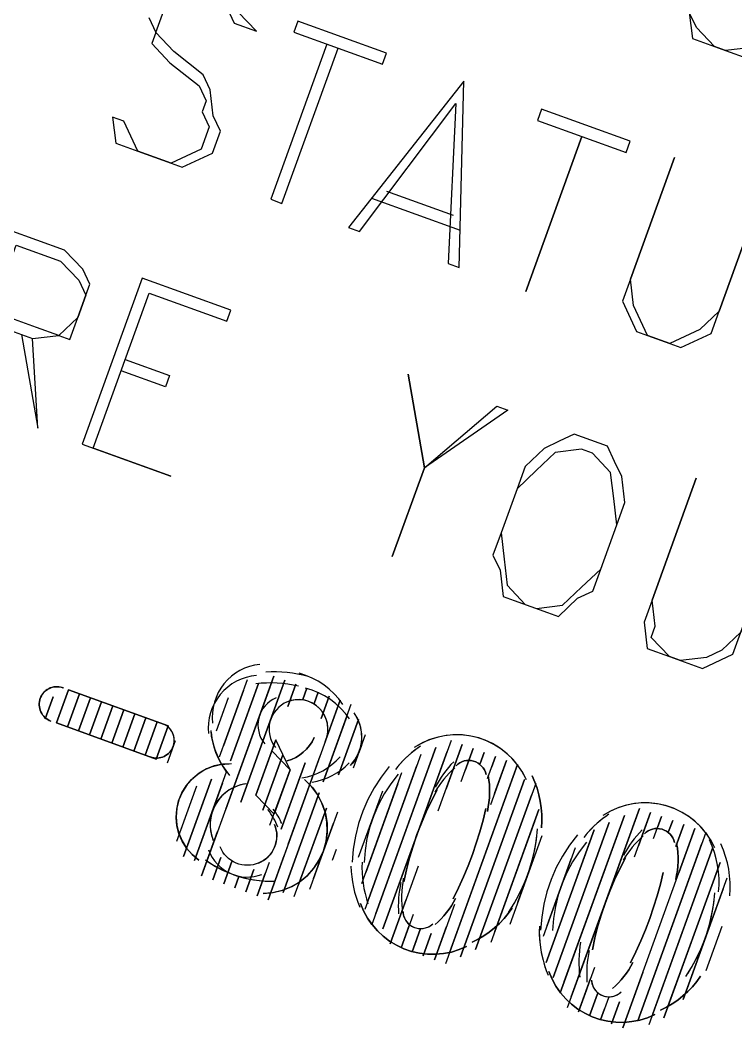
# Model space of a CAD drawing. Header units: feet. Extents: x 2484883 to 2491360, y 414166 to 419420.
# Drawn here: x 2485551 to 2485619.7, y 416081.3 to 416178.1 of the extents above; entities that cross this region are included whole.
import ezdxf

# ---------------------------------------------------------------- set-up
doc = ezdxf.new("R2010")
doc.units = ezdxf.units.FT
doc.layers.add('SITE_BASE', color=8, linetype='Continuous')

msp = doc.modelspace()

# ---------------------------------------------------------------- linework, layer by layer
at = {"layer": 'SITE_BASE'}
for p, q in [((2485584.725, 416160.996), (2485593.234, 416157.919)), ((2485586.173, 416161.675), (2485592.555, 416159.368)), ((2485570.134, 416107.336), (2485572.826, 416114.782)), ((2485575.248, 416111.501), (2485576.402, 416114.692)), ((2485569.839, 416109.848), (2485570.993, 416113.039)), ((2485580.272, 416112.089), (2485580.657, 416113.153)), ((2485580.951, 416110.641), (2485581.721, 416112.769)), ((2485570.224, 416110.911), (2485570.609, 416111.975)), ((2485554.473, 416110.593), (2485564.046, 416107.131)), ((2485572.556, 416104.055), (2485574.863, 416110.437)), ((2485582.989, 416106.296), (2485584.142, 416109.487)), ((2485592.358, 416108.923), (2485585.82, 416090.839)), ((2485589.461, 416107.565), (2485584.076, 416092.673)), ((2485576.721, 416098.94), (2485579.798, 416107.45)), ((2485596.907, 416104.872), (2485597.676, 416107)), ((2485583.782, 416095.185), (2485587.628, 416105.822)), ((2485587.243, 416104.758), (2485584.167, 416096.248)), ((2485600.483, 416104.782), (2485594.714, 416088.827)), ((2485567.916, 416104.529), (2485565.994, 416099.211)), ((2485573.62, 416103.67), (2485575.363, 416101.837)), ((2485583.487, 416097.696), (2485585.795, 416104.079)), ((2485567.532, 416103.465), (2485566.378, 416100.274)), ((2485581.45, 416102.041), (2485578.758, 416094.596)), ((2485610.735, 416099.873), (2485611.504, 416102)), ((2485614.311, 416099.782), (2485614.695, 416100.846)), ((2485601.072, 416099.758), (2485597.995, 416091.248)), ((2485614.605, 416097.271), (2485615.759, 416100.462)), ((2485569.569, 416099.121), (2485568.415, 416095.929)), ((2485601.865, 416088.646), (2485605.711, 416099.283)), ((2485580.976, 416097.402), (2485581.36, 416098.466)), ((2485604.263, 416098.604), (2485601.186, 416090.095)), ((2485598.764, 416093.376), (2485600.302, 416097.631)), ((2485601.571, 416091.158), (2485603.879, 416097.54)), ((2485613.182, 416083.352), (2485617.797, 416096.117)), ((2485618.091, 416093.604), (2485615.015, 416085.095)), ((2485616.847, 416086.838), (2485618.386, 416091.092)), ((2485606.21, 416090.684), (2485603.518, 416083.238)), ((2485589.011, 416089.686), (2485588.626, 416088.622)), ((2485591.523, 416089.98), (2485590.753, 416087.853)), ((2485605.351, 416084.981), (2485604.582, 416082.853)), ((2485609.99, 416084.506), (2485608.836, 416081.315))]:
    msp.add_line(p, q, dxfattribs=at)
for points in [[(2485628.738, 416189.585), (2485627.675, 416189.969), (2485623.444, 416178.268), (2485621.611, 416176.526), (2485621.227, 416175.462), (2485618.715, 416175.167), (2485617.651, 416175.552), (2485615.908, 416177.385), (2485615.229, 416178.833), (2485615.998, 416180.961), (2485620.229, 416192.662), (2485619.165, 416193.046), (2485614.934, 416181.345), (2485615.229, 416178.833), (2485615.523, 416176.321), (2485617.651, 416175.552), (2485618.715, 416175.167), (2485620.842, 416174.398), (2485622.675, 416176.141), (2485624.508, 416177.884), (2485628.738, 416189.585)], [(2485559.874, 416168.778), (2485560.169, 416166.266), (2485562.296, 416165.497), (2485565.487, 416164.343), (2485566.551, 416163.958), (2485569.448, 416165.317), (2485570.217, 416167.444), (2485569.538, 416168.892), (2485569.243, 416171.404), (2485568.564, 416172.853), (2485565.758, 416175.07), (2485564.015, 416176.903), (2485564.399, 416177.967), (2485565.169, 416180.094)], [(2485570.872, 416179.235), (2485571.551, 416177.787), (2485573.679, 416177.017), (2485571.935, 416178.851)], [(2485563.336, 416178.351), (2485564.015, 416176.903), (2485563.63, 416175.839), (2485565.373, 416174.006), (2485568.179, 416171.789), (2485568.858, 416170.341), (2485568.474, 416169.277), (2485569.154, 416167.829), (2485568.384, 416165.701), (2485566.935, 416165.022), (2485565.487, 416164.343), (2485562.296, 416165.497), (2485561.617, 416166.945), (2485560.938, 416168.394), (2485559.874, 416168.778)], [(2485585.764, 416173.851), (2485586.149, 416174.914), (2485577.639, 416177.991), (2485577.254, 416176.927), (2485585.764, 416173.851)], [(2485580.445, 416175.774), (2485575.061, 416160.882), (2485576.124, 416160.497), (2485581.509, 416175.389)], [(2485593.594, 416172.222), (2485582.507, 416158.189), (2485583.571, 416157.805), (2485592.825, 416170.095), (2485592.08, 416154.728), (2485593.144, 416154.344), (2485593.594, 416172.222)], [(2485609.165, 416165.39), (2485609.55, 416166.453), (2485601.041, 416169.53), (2485600.656, 416168.466), (2485609.165, 416165.39)], [(2485604.911, 416166.928), (2485599.526, 416152.036), (2485604.911, 416166.928)], [(2485622.315, 416161.838), (2485618.084, 416150.137), (2485616.251, 416148.395), (2485614.803, 416147.715), (2485613.355, 416147.036), (2485611.227, 416147.805), (2485610.548, 416149.253), (2485609.869, 416150.702), (2485609.575, 416153.214), (2485613.805, 416164.915), (2485609.575, 416153.214), (2485608.805, 416151.087), (2485610.164, 416148.19), (2485611.227, 416147.805), (2485613.355, 416147.036), (2485614.418, 416146.652), (2485617.315, 416148.01), (2485618.084, 416150.137), (2485622.315, 416161.838)], [(2485547.928, 416149.042), (2485552.182, 416147.504), (2485554.694, 416147.798), (2485555.758, 416147.414), (2485556.527, 416149.541), (2485557.296, 416151.668), (2485557.681, 416152.732), (2485557.002, 416154.181), (2485555.259, 416156.014), (2485549.941, 416157.936), (2485544.172, 416141.981), (2485545.236, 416141.596), (2485550.62, 416156.488), (2485554.875, 416154.95), (2485556.617, 416153.117), (2485557.296, 416151.668), (2485556.527, 416149.541), (2485554.694, 416147.798), (2485552.567, 416148.567), (2485548.312, 416150.106)], [(2485562.705, 416153.321), (2485556.936, 416137.366), (2485565.446, 416134.289), (2485558, 416136.981), (2485563.385, 416151.873), (2485570.83, 416149.181), (2485571.215, 416150.245), (2485562.705, 416153.321)], [(2485551.119, 416147.888), (2485552.681, 416138.904), (2485552.182, 416147.504)], [(2485561.077, 416145.49), (2485565.332, 416143.952), (2485564.947, 416142.888), (2485560.692, 416144.427)], [(2485589.797, 416135.106), (2485588.234, 416144.091), (2485589.797, 416135.106), (2485586.72, 416126.597), (2485589.797, 416135.106), (2485596.744, 416141.014), (2485597.808, 416140.63), (2485589.797, 416135.106)], [(2485604.19, 416138.322), (2485602.742, 416137.643), (2485601.293, 416136.964), (2485599.46, 416135.221), (2485598.691, 416133.094), (2485597.153, 416128.839), (2485596.384, 416126.711), (2485597.063, 416125.263), (2485597.358, 416122.751), (2485598.421, 416122.366), (2485601.612, 416121.212), (2485602.676, 416120.828), (2485604.509, 416122.571), (2485605.957, 416123.25), (2485606.726, 416125.377), (2485608.265, 416129.632), (2485609.034, 416131.76), (2485608.739, 416134.272), (2485608.06, 416135.72), (2485607.381, 416137.168), (2485604.19, 416138.322)], [(2485604.869, 416136.874), (2485602.357, 416136.579), (2485600.524, 416134.836), (2485598.691, 416133.094), (2485597.153, 416128.839), (2485597.447, 416126.327), (2485597.742, 416123.814), (2485599.485, 416121.982), (2485600.549, 416121.597), (2485603.061, 416121.892), (2485604.893, 416123.635), (2485606.726, 416125.377), (2485608.265, 416129.632), (2485607.97, 416132.144), (2485607.676, 416134.656), (2485605.933, 416136.489), (2485604.869, 416136.874)], [(2485624.401, 416131.015), (2485620.17, 416119.314), (2485618.337, 416117.571), (2485616.889, 416116.892), (2485614.377, 416116.597), (2485613.313, 416116.982), (2485611.57, 416118.815), (2485611.955, 416119.879), (2485611.66, 416122.391), (2485615.891, 416134.092), (2485611.66, 416122.391), (2485610.891, 416120.263), (2485611.186, 416117.751), (2485613.313, 416116.982), (2485614.377, 416116.597), (2485616.504, 416115.828), (2485619.401, 416117.187), (2485620.17, 416119.314), (2485624.401, 416131.015)], [(2485574.005, 416116.225), (2485573.504, 416116.148), (2485573.016, 416116.023), (2485572.546, 416115.851), (2485572.095, 416115.634), (2485571.668, 416115.374), (2485571.268, 416115.073), (2485570.897, 416114.732), (2485570.56, 416114.354), (2485570.262, 416113.943), (2485570.008, 416113.509), (2485569.799, 416113.053), (2485569.636, 416112.581), (2485569.52, 416112.094), (2485569.453, 416111.598), (2485569.434, 416111.095), (2485569.466, 416110.589)], [(2485578.63, 416115.056), (2485578.132, 416115.184), (2485577.631, 416115.292), (2485577.125, 416115.377), (2485576.616, 416115.44), (2485576.105, 416115.481), (2485575.593, 416115.5), (2485575.08, 416115.497), (2485574.567, 416115.472)], [(2485581.981, 416112.37), (2485581.586, 416112.903), (2485581.148, 416113.395), (2485580.669, 416113.844), (2485580.153, 416114.248), (2485579.604, 416114.605), (2485579.023, 416114.912), (2485578.416, 416115.166), (2485577.783, 416115.366)], [(2485573.671, 416115.166), (2485573.169, 416115.094), (2485572.68, 416114.973), (2485572.208, 416114.807), (2485571.755, 416114.594), (2485571.325, 416114.339), (2485570.922, 416114.041), (2485570.548, 416113.704), (2485570.207, 416113.329), (2485569.905, 416112.922), (2485569.646, 416112.49), (2485569.433, 416112.036), (2485569.266, 416111.565), (2485569.145, 416111.08), (2485569.073, 416110.584), (2485569.049, 416110.081), (2485569.076, 416109.575)], [(2485570.723, 416102.312), (2485571.877, 416105.503), (2485575.338, 416115.076), (2485570.723, 416102.312)], [(2485571.198, 416106.951), (2485573.89, 416114.397), (2485571.198, 416106.951)], [(2485572.171, 416102.991), (2485576.402, 416114.692), (2485572.171, 416102.991)], [(2485577.711, 416114.13), (2485577.208, 416114.235), (2485576.701, 416114.318), (2485576.193, 416114.38), (2485575.682, 416114.419), (2485575.17, 416114.437), (2485574.657, 416114.432), (2485574.145, 416114.405), (2485573.634, 416114.356)], [(2485576.696, 416112.18), (2485577.465, 416114.307), (2485576.696, 416112.18), (2485577.465, 416114.307)], [(2485552.925, 416112.966), (2485552.875, 416112.804), (2485552.841, 416112.64), (2485552.824, 416112.474), (2485552.823, 416112.307), (2485552.838, 416112.141), (2485552.87, 416111.977), (2485552.918, 416111.817), (2485552.982, 416111.66), (2485553.061, 416111.511), (2485553.154, 416111.371), (2485553.26, 416111.242), (2485553.378, 416111.124), (2485553.506, 416111.018), (2485553.645, 416110.926), (2485553.793, 416110.846), (2485553.949, 416110.782), (2485553.793, 416110.846), (2485553.645, 416110.926), (2485553.506, 416111.018), (2485553.378, 416111.124), (2485553.26, 416111.242), (2485553.154, 416111.371), (2485553.061, 416111.511), (2485552.982, 416111.66), (2485552.918, 416111.817), (2485552.87, 416111.977), (2485552.838, 416112.141), (2485552.823, 416112.307), (2485552.824, 416112.474), (2485552.841, 416112.64), (2485552.875, 416112.804), (2485552.925, 416112.966), (2485552.984, 416113.105), (2485553.063, 416113.253), (2485553.156, 416113.392), (2485553.262, 416113.521), (2485553.379, 416113.639), (2485553.509, 416113.744), (2485553.648, 416113.837), (2485553.798, 416113.916), (2485553.954, 416113.981), (2485554.115, 416114.029), (2485554.279, 416114.06), (2485554.445, 416114.076), (2485554.611, 416114.075), (2485554.778, 416114.057), (2485554.942, 416114.023), (2485555.103, 416113.973)], [(2485555.196, 416113.936), (2485555.038, 416113.995), (2485554.876, 416114.039), (2485554.711, 416114.066), (2485554.544, 416114.077), (2485554.378, 416114.071), (2485554.212, 416114.049), (2485554.049, 416114.011), (2485553.889, 416113.956), (2485553.735, 416113.886), (2485553.591, 416113.801), (2485553.455, 416113.703), (2485553.331, 416113.593), (2485553.218, 416113.47), (2485553.117, 416113.337), (2485553.029, 416113.194), (2485552.955, 416113.042)], [(2485564.816, 416109.259), (2485564.046, 416107.131), (2485565.2, 416110.322), (2485564.046, 416107.131), (2485554.473, 416110.593), (2485555.627, 416113.784), (2485554.473, 416110.593), (2485555.627, 416113.784), (2485565.2, 416110.322), (2485555.627, 416113.784)], [(2485556.69, 416113.399), (2485555.537, 416110.208), (2485556.69, 416113.399), (2485555.537, 416110.208)], [(2485574.953, 416114.013), (2485571.877, 416105.503), (2485568.415, 416095.929), (2485569.954, 416100.184)], [(2485570.519, 416108.399), (2485572.442, 416113.718), (2485570.519, 416108.399)], [(2485578.144, 416112.859), (2485578.529, 416113.922), (2485578.144, 416112.859), (2485578.529, 416113.922)], [(2485582.619, 416110.982), (2485582.219, 416111.511), (2485581.776, 416111.999), (2485581.293, 416112.443), (2485580.773, 416112.842), (2485580.22, 416113.193), (2485579.637, 416113.494), (2485579.026, 416113.743), (2485578.392, 416113.936)], [(2485579.209, 416112.474), (2485579.593, 416113.538), (2485579.209, 416112.474)], [(2485554.178, 416113.105), (2485553.409, 416110.977), (2485554.178, 416113.105), (2485553.409, 416110.977)], [(2485556.6, 416109.824), (2485557.754, 416113.015), (2485556.6, 416109.824)], [(2485557.664, 416109.439), (2485558.818, 416112.63), (2485557.664, 416109.439), (2485558.818, 416112.63)], [(2485575.563, 416113.002), (2485575.263, 416112.855), (2485574.985, 416112.677), (2485574.732, 416112.468), (2485574.505, 416112.232), (2485574.306, 416111.972), (2485574.139, 416111.69), (2485574.005, 416111.388), (2485573.906, 416111.07), (2485573.845, 416110.741), (2485573.823, 416110.412), (2485573.84, 416110.084), (2485573.895, 416109.762), (2485573.986, 416109.448), (2485574.113, 416109.145), (2485574.276, 416108.858), (2485574.473, 416108.588)], [(2485580.285, 416108.828), (2485580.434, 416109.229), (2485580.52, 416109.642), (2485580.543, 416110.058), (2485580.505, 416110.471), (2485580.407, 416110.875), (2485580.25, 416111.261), (2485580.036, 416111.624), (2485579.765, 416111.956), (2485579.447, 416112.243), (2485579.095, 416112.475), (2485578.717, 416112.651), (2485578.32, 416112.769), (2485577.909, 416112.828), (2485577.492, 416112.826), (2485577.076, 416112.762), (2485576.667, 416112.633), (2485576.351, 416112.484), (2485576.072, 416112.308), (2485575.816, 416112.102), (2485575.587, 416111.869), (2485575.386, 416111.611), (2485575.216, 416111.33), (2485575.079, 416111.03), (2485574.977, 416110.712), (2485574.913, 416110.384), (2485574.888, 416110.055), (2485574.901, 416109.727), (2485574.953, 416109.404), (2485575.041, 416109.089), (2485575.165, 416108.786), (2485575.325, 416108.497), (2485575.519, 416108.225)], [(2485580.567, 416109.578), (2485581.721, 416112.769), (2485578.644, 416104.259), (2485575.182, 416094.685)], [(2485580.327, 416108.924), (2485580.461, 416109.33), (2485580.531, 416109.746), (2485580.539, 416110.163), (2485580.486, 416110.574), (2485580.373, 416110.974), (2485580.202, 416111.354), (2485579.974, 416111.708), (2485579.691, 416112.03), (2485579.363, 416112.305), (2485579.003, 416112.525), (2485578.619, 416112.687), (2485578.217, 416112.79), (2485577.804, 416112.833), (2485577.388, 416112.816), (2485576.974, 416112.736), (2485576.57, 416112.593)], [(2485579.888, 416111.026), (2485580.657, 416113.153), (2485579.888, 416111.026)], [(2485580.092, 416104.938), (2485582.4, 416111.32), (2485580.092, 416104.938), (2485582.784, 416112.384)], [(2485558.728, 416109.054), (2485559.881, 416112.245), (2485558.728, 416109.054), (2485559.881, 416112.245)], [(2485560.945, 416111.861), (2485559.791, 416108.67), (2485560.945, 416111.861), (2485559.791, 416108.67)], [(2485562.009, 416111.476), (2485560.855, 416108.285), (2485562.009, 416111.476)], [(2485582.715, 416106.514), (2485583.137, 416107.042), (2485583.456, 416107.62), (2485583.673, 416108.236), (2485583.785, 416108.875), (2485583.791, 416109.524), (2485583.691, 416110.169), (2485583.482, 416110.796), (2485583.164, 416111.392)], [(2485583.72, 416108.44), (2485583.799, 416109.084), (2485583.771, 416109.732), (2485583.636, 416110.371), (2485583.395, 416110.986), (2485583.046, 416111.564)], [(2485561.919, 416107.9), (2485563.073, 416111.091), (2485561.919, 416107.9), (2485563.073, 416111.091)], [(2485564.137, 416110.707), (2485562.983, 416107.516), (2485564.137, 416110.707), (2485562.983, 416107.516)], [(2485565.69, 416108.351), (2485565.626, 416108.194), (2485565.547, 416108.046), (2485565.454, 416107.908), (2485565.348, 416107.779), (2485565.23, 416107.661), (2485565.101, 416107.555), (2485564.961, 416107.462), (2485564.812, 416107.383), (2485564.655, 416107.319), (2485564.495, 416107.271), (2485564.331, 416107.239), (2485564.165, 416107.224), (2485563.998, 416107.225), (2485563.832, 416107.242), (2485563.668, 416107.276), (2485563.506, 416107.327), (2485563.668, 416107.276), (2485563.832, 416107.242), (2485563.998, 416107.225), (2485564.165, 416107.224), (2485564.331, 416107.239), (2485564.495, 416107.271), (2485564.655, 416107.319), (2485564.812, 416107.383), (2485564.961, 416107.462), (2485565.101, 416107.555), (2485565.23, 416107.661), (2485565.348, 416107.779), (2485565.454, 416107.908), (2485565.547, 416108.046), (2485565.626, 416108.194), (2485565.69, 416108.351), (2485565.734, 416108.495), (2485565.768, 416108.659), (2485565.786, 416108.826), (2485565.787, 416108.992), (2485565.771, 416109.158), (2485565.74, 416109.322), (2485565.692, 416109.483), (2485565.628, 416109.639), (2485565.548, 416109.789), (2485565.455, 416109.928), (2485565.35, 416110.058), (2485565.232, 416110.175), (2485565.103, 416110.281), (2485564.964, 416110.374), (2485564.816, 416110.453), (2485564.66, 416110.518)], [(2485565.716, 416108.428), (2485565.756, 416108.592), (2485565.781, 416108.758), (2485565.788, 416108.925), (2485565.779, 416109.092), (2485565.754, 416109.256), (2485565.713, 416109.418), (2485565.656, 416109.576), (2485565.583, 416109.728), (2485565.495, 416109.873), (2485565.394, 416110.007), (2485565.28, 416110.129), (2485565.156, 416110.24), (2485565.021, 416110.338), (2485564.877, 416110.423), (2485564.725, 416110.493), (2485564.565, 416110.548)], [(2485581.54, 416105.617), (2485583.463, 416110.936), (2485581.54, 416105.617)], [(2485570.428, 416104.824), (2485567.736, 416097.378), (2485570.813, 416105.887), (2485570.54, 416106.304), (2485570.254, 416106.769), (2485570.003, 416107.253), (2485569.789, 416107.753), (2485569.613, 416108.268), (2485569.475, 416108.794), (2485569.376, 416109.331), (2485569.317, 416109.877)], [(2485569.33, 416109.719), (2485569.405, 416109.147), (2485569.524, 416108.585), (2485569.687, 416108.036), (2485569.891, 416107.502), (2485570.136, 416106.985), (2485570.421, 416106.488), (2485570.745, 416106.014), (2485571.106, 416105.564)], [(2485599.542, 416105.268), (2485599.162, 416105.966), (2485598.713, 416106.614), (2485598.201, 416107.207), (2485597.63, 416107.741), (2485597.006, 416108.211), (2485596.333, 416108.613), (2485595.617, 416108.943), (2485594.864, 416109.196), (2485594.087, 416109.367), (2485593.304, 416109.452), (2485592.52, 416109.453), (2485591.743, 416109.371), (2485590.979, 416109.207), (2485590.234, 416108.962), (2485589.516, 416108.637), (2485588.832, 416108.233)], [(2485599.607, 416105.126), (2485599.243, 416105.832), (2485598.808, 416106.489), (2485598.308, 416107.093), (2485597.749, 416107.639), (2485597.135, 416108.122), (2485596.471, 416108.539), (2485595.762, 416108.884), (2485595.014, 416109.153), (2485594.242, 416109.34), (2485593.46, 416109.442), (2485592.677, 416109.459), (2485591.898, 416109.394), (2485591.13, 416109.246), (2485590.381, 416109.017), (2485589.656, 416108.708), (2485588.963, 416108.319)], [(2485565.495, 416107.81), (2485565.879, 416108.874), (2485565.11, 416106.747)], [(2485574.978, 416100.773), (2485576.901, 416106.092), (2485575.363, 416101.837), (2485573.62, 416103.67), (2485575.542, 416108.988), (2485573.62, 416103.67), (2485575.158, 416107.925), (2485576.901, 416106.092), (2485575.542, 416108.988)], [(2485580.182, 416108.514), (2485574.798, 416093.622), (2485576.336, 416097.877)], [(2485576.615, 416106.953), (2485577.041, 416107.094), (2485577.445, 416107.28), (2485577.823, 416107.509), (2485578.172, 416107.778), (2485578.49, 416108.084), (2485578.772, 416108.424), (2485579.016, 416108.796), (2485579.218, 416109.197), (2485579.016, 416108.796), (2485578.772, 416108.424), (2485578.49, 416108.084), (2485578.172, 416107.778), (2485577.823, 416107.509), (2485577.445, 416107.28), (2485577.041, 416107.094), (2485576.615, 416106.953)], [(2485591.114, 416102.156), (2485593.422, 416108.538), (2485591.883, 416104.283)], [(2485574.298, 416102.222), (2485576.221, 416107.54), (2485574.298, 416102.222), (2485576.221, 416107.54)], [(2485583.373, 416107.36), (2485583.758, 416108.424), (2485583.537, 416107.814), (2485583.248, 416107.219), (2485582.856, 416106.67)], [(2485590.524, 416107.18), (2485585.14, 416092.288), (2485590.909, 416108.244), (2485584.755, 416091.224), (2485584.341, 416091.862), (2485583.968, 416092.543), (2485583.667, 416093.265), (2485583.968, 416092.543), (2485584.341, 416091.862), (2485584.78, 416091.228), (2485585.283, 416090.645), (2485585.844, 416090.117), (2485586.458, 416089.65), (2485587.122, 416089.248), (2485587.83, 416088.915), (2485588.57, 416088.66), (2485589.327, 416088.486), (2485590.093, 416088.393), (2485590.863, 416088.381), (2485591.629, 416088.449), (2485592.387, 416088.598), (2485593.128, 416088.827), (2485593.848, 416089.135), (2485593.128, 416088.827), (2485592.387, 416088.598), (2485591.629, 416088.449), (2485590.863, 416088.381), (2485590.093, 416088.393), (2485589.327, 416088.486), (2485588.57, 416088.66), (2485587.83, 416088.915), (2485587.122, 416089.248), (2485586.458, 416089.65), (2485585.844, 416090.117), (2485585.283, 416090.645), (2485584.78, 416091.228)], [(2485591.973, 416107.859), (2485585.82, 416090.839), (2485591.973, 416107.859)], [(2485589.191, 416108.196), (2485588.884, 416107.975), (2485588.586, 416107.743), (2485588.298, 416107.5), (2485588.02, 416107.245), (2485587.751, 416106.98), (2485587.493, 416106.704), (2485587.246, 416106.418), (2485587.011, 416106.123)], [(2485589.434, 416108.358), (2485589.12, 416108.147), (2485588.815, 416107.923), (2485588.52, 416107.689), (2485588.234, 416107.443), (2485587.957, 416107.186), (2485587.691, 416106.918), (2485587.436, 416106.64), (2485587.191, 416106.351)], [(2485593.331, 416104.962), (2485594.485, 416108.153), (2485593.716, 416106.026), (2485594.485, 416108.153)], [(2485595.164, 416106.705), (2485595.549, 416107.769), (2485595.164, 416106.705), (2485595.549, 416107.769)], [(2485571.267, 416106.673), (2485570.433, 416106.639), (2485569.632, 416106.473), (2485568.877, 416106.184), (2485568.18, 416105.783), (2485567.555, 416105.276), (2485567.015, 416104.675), (2485566.573, 416103.986), (2485566.242, 416103.22), (2485566.039, 416102.411), (2485565.972, 416101.595), (2485566.035, 416100.789), (2485566.224, 416100.007), (2485566.533, 416099.265), (2485566.958, 416098.577), (2485567.493, 416097.958), (2485568.134, 416097.424), (2485567.503, 416097.948), (2485566.974, 416098.555), (2485566.551, 416099.23), (2485566.24, 416099.958), (2485566.046, 416100.725), (2485565.973, 416101.518), (2485566.025, 416102.322), (2485566.209, 416103.122), (2485566.519, 416103.882), (2485566.937, 416104.57), (2485567.453, 416105.176), (2485568.053, 416105.692), (2485568.726, 416106.11), (2485569.46, 416106.419), (2485570.242, 416106.611), (2485571.06, 416106.677)], [(2485576.042, 416100.389), (2485578.349, 416106.771), (2485576.042, 416100.389), (2485577.965, 416105.707)], [(2485578.039, 416105.316), (2485578.564, 416105.425), (2485579.076, 416105.578), (2485579.57, 416105.774), (2485580.046, 416106.011), (2485580.499, 416106.287), (2485580.928, 416106.602), (2485581.329, 416106.954), (2485581.701, 416107.341)], [(2485579.016, 416104.917), (2485579.519, 416105.014), (2485580.011, 416105.15), (2485580.488, 416105.326), (2485580.948, 416105.54), (2485581.389, 416105.79), (2485581.809, 416106.076), (2485582.206, 416106.397), (2485582.577, 416106.751)], [(2485592.609, 416106.874), (2485592.35, 416106.595), (2485592.101, 416106.308), (2485591.863, 416106.012), (2485591.635, 416105.708), (2485591.418, 416105.396), (2485591.212, 416105.077), (2485591.018, 416104.75), (2485590.835, 416104.416)], [(2485592.202, 416088.532), (2485598.74, 416106.615), (2485591.817, 416087.468)], [(2485595.714, 416105.659), (2485595.65, 416105.882), (2485595.557, 416106.091), (2485595.439, 416106.285), (2485595.296, 416106.46), (2485595.131, 416106.614), (2485594.946, 416106.746), (2485594.743, 416106.853), (2485594.525, 416106.932), (2485594.298, 416106.981), (2485594.07, 416106.998), (2485593.843, 416106.985), (2485593.621, 416106.942), (2485593.407, 416106.87), (2485593.203, 416106.769), (2485593.014, 416106.641), (2485592.841, 416106.486), (2485593.014, 416106.641), (2485593.203, 416106.769), (2485593.407, 416106.87), (2485593.621, 416106.942), (2485593.843, 416106.985), (2485594.07, 416106.998), (2485594.298, 416106.981), (2485594.525, 416106.932), (2485594.743, 416106.853), (2485594.946, 416106.746), (2485595.131, 416106.614), (2485595.296, 416106.46), (2485595.439, 416106.285), (2485595.557, 416106.091), (2485595.65, 416105.882), (2485595.714, 416105.659)], [(2485595.843, 416105.257), (2485596.613, 416107.384), (2485596.228, 416106.321), (2485596.613, 416107.384)], [(2485596.522, 416103.809), (2485597.676, 416107), (2485596.138, 416102.745)], [(2485586.411, 416106.402), (2485585.645, 416105.403), (2485584.967, 416104.351), (2485584.379, 416103.251), (2485583.883, 416102.108), (2485583.483, 416100.929), (2485583.179, 416099.718), (2485582.975, 416098.483), (2485582.873, 416097.229)], [(2485587.283, 416105.682), (2485586.573, 416104.758), (2485585.945, 416103.784), (2485585.4, 416102.765), (2485584.941, 416101.707), (2485584.57, 416100.615), (2485584.288, 416099.495), (2485584.099, 416098.351), (2485584.003, 416097.19)], [(2485589.076, 416106.501), (2485584.461, 416093.736), (2485589.076, 416106.501)], [(2485592.723, 416106.295), (2485592.446, 416106.034), (2485592.179, 416105.763), (2485591.922, 416105.483), (2485591.675, 416105.194), (2485591.439, 416104.897), (2485591.213, 416104.592), (2485590.998, 416104.279), (2485590.793, 416103.957)], [(2485569.365, 416105.208), (2485566.673, 416097.762), (2485569.365, 416105.208), (2485567.057, 416098.826)], [(2485572.773, 416104.755), (2485572.318, 416104.68), (2485571.88, 416104.554), (2485571.461, 416104.38), (2485571.067, 416104.16), (2485570.7, 416103.896), (2485570.364, 416103.592), (2485570.064, 416103.248), (2485569.803, 416102.868), (2485569.588, 416102.461), (2485569.423, 416102.036), (2485569.308, 416101.597), (2485569.245, 416101.15), (2485569.233, 416100.698), (2485569.272, 416100.247), (2485569.364, 416099.8), (2485569.508, 416099.363)], [(2485572.597, 416104.733), (2485572.152, 416104.639), (2485571.726, 416104.496), (2485571.32, 416104.308), (2485570.94, 416104.076), (2485570.588, 416103.802), (2485570.268, 416103.49), (2485569.984, 416103.141), (2485569.739, 416102.758), (2485569.539, 416102.35), (2485569.389, 416101.926), (2485569.288, 416101.491), (2485569.238, 416101.048), (2485569.237, 416100.602), (2485569.286, 416100.158), (2485569.387, 416099.719), (2485569.538, 416099.291)], [(2485578.423, 416105.051), (2485579.078, 416104.362), (2485579.613, 416103.594), (2485580.022, 416102.764), (2485580.303, 416101.887), (2485580.451, 416100.978), (2485580.464, 416100.053), (2485580.336, 416099.126), (2485580.066, 416098.214), (2485579.659, 416097.354), (2485579.137, 416096.578), (2485578.511, 416095.897), (2485577.794, 416095.318), (2485577, 416094.851), (2485576.142, 416094.506), (2485575.232, 416094.289), (2485574.328, 416094.213), (2485575.285, 416094.298), (2485576.201, 416094.525), (2485577.063, 416094.882), (2485577.858, 416095.363), (2485578.573, 416095.956), (2485579.195, 416096.653), (2485579.709, 416097.443), (2485580.104, 416098.318), (2485580.361, 416099.244), (2485580.47, 416100.181), (2485580.438, 416101.114), (2485580.268, 416102.027), (2485579.963, 416102.905), (2485579.529, 416103.731), (2485578.97, 416104.491), (2485578.289, 416105.168)], [(2485593.265, 416088.147), (2485599.419, 416105.167), (2485593.265, 416088.147), (2485599.419, 416105.167)], [(2485595.844, 416102.106), (2485595.932, 416102.531), (2485595.998, 416102.959), (2485596.042, 416103.389), (2485596.063, 416103.82), (2485596.063, 416104.252), (2485596.041, 416104.684), (2485595.997, 416105.114), (2485595.931, 416105.543), (2485595.997, 416105.114), (2485596.041, 416104.684), (2485596.063, 416104.252), (2485596.063, 416103.82), (2485596.042, 416103.389), (2485595.998, 416102.959), (2485595.932, 416102.531), (2485595.844, 416102.106)], [(2485601.026, 416100.53), (2485601.064, 416101.171), (2485601.06, 416101.811), (2485601.014, 416102.447), (2485600.926, 416103.079), (2485600.796, 416103.704), (2485600.624, 416104.319), (2485600.412, 416104.922), (2485600.159, 416105.513), (2485600.412, 416104.922), (2485600.624, 416104.319), (2485600.796, 416103.704), (2485600.926, 416103.079), (2485601.014, 416102.447), (2485601.06, 416101.811), (2485601.064, 416101.171), (2485601.026, 416100.53)], [(2485579.708, 416103.874), (2485576.246, 416094.301), (2485579.708, 416103.874), (2485576.246, 416094.301)], [(2485591.031, 416104.167), (2485590.482, 416103.123), (2485589.975, 416102.06), (2485589.51, 416100.979), (2485589.089, 416099.881), (2485588.711, 416098.767), (2485588.376, 416097.639), (2485588.086, 416096.497), (2485587.841, 416095.344), (2485588.086, 416096.497), (2485588.376, 416097.639), (2485588.711, 416098.767), (2485589.089, 416099.881), (2485589.51, 416100.979), (2485589.975, 416102.06), (2485590.482, 416103.123), (2485591.031, 416104.167)], [(2485600.098, 416103.719), (2485594.714, 416088.827), (2485600.098, 416103.719)], [(2485616.796, 416100.076), (2485616.284, 416100.669), (2485615.713, 416101.203), (2485615.088, 416101.673), (2485614.416, 416102.075), (2485613.7, 416102.405), (2485612.947, 416102.658), (2485612.17, 416102.829), (2485611.387, 416102.914), (2485610.603, 416102.915), (2485609.826, 416102.833), (2485609.062, 416102.669), (2485608.317, 416102.424), (2485607.599, 416102.099), (2485606.915, 416101.695)], [(2485617.69, 416098.588), (2485617.326, 416099.294), (2485616.891, 416099.951), (2485616.391, 416100.555), (2485615.832, 416101.101), (2485615.217, 416101.584), (2485614.554, 416102), (2485613.845, 416102.346), (2485613.097, 416102.615), (2485612.324, 416102.802), (2485611.543, 416102.904), (2485610.76, 416102.921), (2485609.981, 416102.856), (2485609.213, 416102.708), (2485608.464, 416102.479), (2485607.739, 416102.17), (2485607.046, 416101.781)], [(2485575.735, 416100.577), (2485575.645, 416100.805), (2485575.546, 416101.028), (2485575.438, 416101.247), (2485575.322, 416101.462), (2485575.198, 416101.672), (2485575.065, 416101.877), (2485574.924, 416102.077), (2485574.776, 416102.271)], [(2485576.099, 416100.925), (2485576.022, 416101.11), (2485575.939, 416101.292), (2485575.848, 416101.47), (2485575.751, 416101.645), (2485575.647, 416101.815), (2485575.536, 416101.982), (2485575.418, 416102.144), (2485575.295, 416102.301)], [(2485577.31, 416093.916), (2485580.387, 416102.426), (2485577.694, 416094.98)], [(2485592.566, 416093.72), (2485593.076, 416094.758), (2485593.553, 416095.811), (2485593.997, 416096.878), (2485594.407, 416097.958), (2485594.783, 416099.051), (2485595.124, 416100.155), (2485595.43, 416101.269), (2485595.702, 416102.394), (2485595.43, 416101.269), (2485595.124, 416100.155), (2485594.783, 416099.051), (2485594.407, 416097.958), (2485593.997, 416096.878), (2485593.553, 416095.811), (2485593.076, 416094.758), (2485592.566, 416093.72)], [(2485600.392, 416101.206), (2485596.547, 416090.569), (2485600.777, 416102.27), (2485596.162, 416089.506)], [(2485603.224, 416085.75), (2485608.993, 416101.705), (2485602.839, 416084.686), (2485608.993, 416101.705)], [(2485610.056, 416101.321), (2485603.903, 416084.301), (2485610.441, 416102.384), (2485608.133, 416096.002)], [(2485607.517, 416101.82), (2485607.203, 416101.608), (2485606.898, 416101.385), (2485606.603, 416101.151), (2485606.316, 416100.905), (2485606.04, 416100.648), (2485605.774, 416100.38), (2485605.519, 416100.102), (2485605.274, 416099.813)], [(2485609.966, 416097.745), (2485611.504, 416102), (2485610.351, 416098.809)], [(2485573.863, 416097.132), (2485574.118, 416097.25), (2485574.359, 416097.392), (2485574.584, 416097.556), (2485574.791, 416097.742), (2485574.979, 416097.946), (2485575.146, 416098.169), (2485575.292, 416098.408), (2485575.413, 416098.662), (2485575.509, 416098.927), (2485575.578, 416099.198), (2485575.619, 416099.473), (2485575.633, 416099.75), (2485575.62, 416100.028), (2485575.579, 416100.303), (2485575.512, 416100.574), (2485575.417, 416100.84), (2485575.514, 416100.568), (2485575.581, 416100.296), (2485575.62, 416100.02), (2485575.633, 416099.743), (2485575.618, 416099.466), (2485575.576, 416099.191), (2485575.507, 416098.919), (2485575.41, 416098.655), (2485575.288, 416098.401), (2485575.142, 416098.162), (2485574.974, 416097.94), (2485574.786, 416097.736), (2485574.578, 416097.552), (2485574.353, 416097.388), (2485574.112, 416097.247), (2485573.856, 416097.129), (2485573.637, 416097.052), (2485573.366, 416096.983), (2485573.091, 416096.942), (2485572.814, 416096.927), (2485572.536, 416096.94), (2485572.261, 416096.98), (2485571.989, 416097.047), (2485571.724, 416097.142), (2485571.469, 416097.262), (2485571.23, 416097.407), (2485571.006, 416097.573), (2485570.801, 416097.76), (2485570.615, 416097.966), (2485570.45, 416098.19), (2485570.307, 416098.43), (2485570.187, 416098.685)], [(2485580.681, 416099.914), (2485579.143, 416095.659), (2485581.066, 416100.978)], [(2485607.544, 416101.026), (2485602.16, 416086.134), (2485607.544, 416101.026)], [(2485607.274, 416101.658), (2485606.967, 416101.437), (2485606.669, 416101.205), (2485606.381, 416100.962), (2485606.102, 416100.707), (2485605.834, 416100.442), (2485605.576, 416100.166), (2485605.329, 416099.88), (2485605.094, 416099.585)], [(2485611.799, 416099.488), (2485612.568, 416101.615), (2485612.184, 416100.552), (2485612.568, 416101.615)], [(2485613.247, 416100.167), (2485613.632, 416101.231), (2485613.247, 416100.167)], [(2485613.926, 416098.719), (2485614.695, 416100.846), (2485613.926, 416098.719)], [(2485597.861, 416092.384), (2485598.414, 416093.254), (2485598.91, 416094.155), (2485599.347, 416095.083), (2485599.726, 416096.035), (2485600.044, 416097.009), (2485600.301, 416098.003), (2485600.495, 416099.012), (2485600.627, 416100.035)], [(2485598.087, 416092.725), (2485598.618, 416093.609), (2485599.091, 416094.521), (2485599.505, 416095.46), (2485599.86, 416096.422), (2485600.154, 416097.404), (2485600.386, 416098.404), (2485600.555, 416099.418), (2485600.661, 416100.443)], [(2485604.494, 416099.863), (2485603.728, 416098.865), (2485603.05, 416097.813), (2485602.462, 416096.713), (2485601.967, 416095.57), (2485601.566, 416094.39), (2485601.263, 416093.18), (2485601.059, 416091.945), (2485600.956, 416090.691)], [(2485606.096, 416100.347), (2485601.481, 416087.583), (2485606.096, 416100.347)], [(2485610.759, 416086.633), (2485608.836, 416081.315), (2485615.759, 416100.462), (2485614.221, 416096.207)], [(2485610.806, 416099.757), (2485610.53, 416099.495), (2485610.263, 416099.225), (2485610.006, 416098.945), (2485609.759, 416098.656), (2485609.522, 416098.359), (2485609.296, 416098.054), (2485609.081, 416097.74), (2485608.877, 416097.419)], [(2485610.692, 416100.336), (2485610.433, 416100.057), (2485610.184, 416099.769), (2485609.946, 416099.474), (2485609.718, 416099.17), (2485609.502, 416098.858), (2485609.296, 416098.538), (2485609.101, 416098.212), (2485608.918, 416097.878)], [(2485617.625, 416098.73), (2485617.245, 416099.428), (2485616.823, 416100.077), (2485610.285, 416081.994)], [(2485613.797, 416099.121), (2485613.733, 416099.344), (2485613.64, 416099.553), (2485613.522, 416099.747), (2485613.378, 416099.922), (2485613.214, 416100.076), (2485613.029, 416100.208), (2485612.826, 416100.315), (2485612.608, 416100.394), (2485612.381, 416100.443), (2485612.153, 416100.46), (2485611.926, 416100.447), (2485611.704, 416100.404), (2485611.49, 416100.332), (2485611.286, 416100.231), (2485611.097, 416100.103), (2485610.923, 416099.948), (2485611.097, 416100.103), (2485611.286, 416100.231), (2485611.49, 416100.332), (2485611.704, 416100.404), (2485611.926, 416100.447), (2485612.153, 416100.46), (2485612.381, 416100.443), (2485612.608, 416100.394), (2485612.826, 416100.315), (2485613.029, 416100.208), (2485613.214, 416100.076), (2485613.378, 416099.922), (2485613.522, 416099.747), (2485613.64, 416099.553), (2485613.733, 416099.344), (2485613.797, 416099.121)], [(2485605.367, 416099.143), (2485604.657, 416098.22), (2485604.029, 416097.246), (2485603.484, 416096.227), (2485603.025, 416095.169), (2485602.653, 416094.077), (2485602.372, 416092.956), (2485602.182, 416091.813), (2485602.087, 416090.652)], [(2485616.438, 416099.013), (2485610.285, 416081.994), (2485616.438, 416099.013)], [(2485613.928, 416095.568), (2485614.015, 416095.993), (2485614.081, 416096.42), (2485614.125, 416096.85), (2485614.147, 416097.282), (2485614.147, 416097.714), (2485614.125, 416098.145), (2485614.081, 416098.576), (2485614.014, 416099.004), (2485614.081, 416098.576), (2485614.125, 416098.145), (2485614.147, 416097.714), (2485614.147, 416097.282), (2485614.125, 416096.85), (2485614.081, 416096.42), (2485614.015, 416095.993), (2485613.928, 416095.568)], [(2485618.045, 416094.376), (2485618.084, 416095.017), (2485618.08, 416095.657), (2485618.033, 416096.294), (2485617.945, 416096.926), (2485617.815, 416097.55), (2485617.643, 416098.165), (2485617.431, 416098.769), (2485617.178, 416099.359)], [(2485619.108, 416093.992), (2485619.147, 416094.633), (2485619.143, 416095.273), (2485619.097, 416095.909), (2485619.009, 416096.541), (2485618.879, 416097.166), (2485618.707, 416097.781), (2485618.495, 416098.384), (2485618.242, 416098.974)], [(2485569.086, 416098.397), (2485569.24, 416098.034), (2485569.427, 416097.69), (2485569.647, 416097.368), (2485569.896, 416097.07), (2485570.174, 416096.797), (2485570.477, 416096.553), (2485570.805, 416096.338), (2485571.155, 416096.156), (2485571.521, 416096.01), (2485571.897, 416095.901), (2485572.28, 416095.831), (2485572.668, 416095.798), (2485573.057, 416095.804), (2485573.444, 416095.848), (2485573.827, 416095.93), (2485574.202, 416096.05)], [(2485611.733, 416082.673), (2485617.502, 416098.629), (2485611.348, 416081.609)], [(2485568.783, 416097.454), (2485569.483, 416096.984), (2485570.215, 416096.573), (2485570.927, 416096.224), (2485570.543, 416095.16)], [(2485569.04, 416097.272), (2485569.754, 416096.823), (2485570.498, 416096.433), (2485571.267, 416096.103), (2485572.059, 416095.835), (2485572.869, 416095.628), (2485573.693, 416095.486), (2485574.529, 416095.407), (2485575.373, 416095.395)], [(2485570.248, 416097.672), (2485569.479, 416095.545), (2485570.248, 416097.672), (2485569.479, 416095.545)], [(2485571.312, 416097.288), (2485570.543, 416095.16), (2485571.312, 416097.288)], [(2485574.888, 416097.198), (2485573.734, 416094.006), (2485574.503, 416096.134), (2485573.734, 416094.006)], [(2485583.822, 416097.223), (2485583.809, 416096.716), (2485583.82, 416096.21), (2485583.855, 416095.705), (2485583.914, 416095.203), (2485583.996, 416094.704), (2485584.102, 416094.21), (2485584.231, 416093.72), (2485584.383, 416093.236)], [(2485609.114, 416097.629), (2485608.565, 416096.585), (2485608.058, 416095.522), (2485607.593, 416094.441), (2485607.172, 416093.343), (2485606.793, 416092.229), (2485606.459, 416091.101), (2485606.169, 416089.959), (2485605.924, 416088.806), (2485606.169, 416089.959), (2485606.459, 416091.101), (2485606.793, 416092.229), (2485607.172, 416093.343), (2485607.593, 416094.441), (2485608.058, 416095.522), (2485608.565, 416096.585), (2485609.114, 416097.629)], [(2485618.182, 416097.18), (2485612.797, 416082.288), (2485618.182, 416097.18)], [(2485570.974, 416096.22), (2485571.758, 416095.929), (2485572.561, 416095.699), (2485573.382, 416095.532), (2485574.215, 416095.429), (2485575.057, 416095.392)], [(2485573.44, 416096.518), (2485572.671, 416094.391), (2485573.44, 416096.518)], [(2485582.748, 416096.837), (2485582.772, 416096.33), (2485582.819, 416095.827), (2485582.89, 416095.325), (2485582.985, 416094.829), (2485583.103, 416094.337), (2485583.244, 416093.852), (2485583.407, 416093.373), (2485583.594, 416092.901)], [(2485589.191, 416096.837), (2485586.499, 416089.391), (2485588.037, 416093.646)], [(2485609.585, 416087.566), (2485610.096, 416088.604), (2485610.573, 416089.658), (2485611.017, 416090.724), (2485611.427, 416091.805), (2485611.802, 416092.897), (2485612.144, 416094.001), (2485612.45, 416095.116), (2485612.722, 416096.24), (2485612.45, 416095.116), (2485612.144, 416094.001), (2485611.802, 416092.897), (2485611.427, 416091.805), (2485611.017, 416090.724), (2485610.573, 416089.658), (2485610.096, 416088.604), (2485609.585, 416087.566)], [(2485571.991, 416095.839), (2485571.606, 416094.776), (2485571.991, 416095.839), (2485571.606, 416094.776)], [(2485587.531, 416095.278), (2485587.458, 416094.904), (2485587.399, 416094.529), (2485587.352, 416094.151), (2485587.32, 416093.773), (2485587.3, 416093.394), (2485587.294, 416093.014), (2485587.302, 416092.634), (2485587.323, 416092.254)], [(2485587.776, 416095.686), (2485587.714, 416095.27), (2485587.666, 416094.853), (2485587.633, 416094.434), (2485587.615, 416094.015), (2485587.612, 416093.595), (2485587.624, 416093.175), (2485587.65, 416092.756), (2485587.692, 416092.337)], [(2485618.476, 416094.668), (2485614.63, 416084.031), (2485618.861, 416095.732)], [(2485615.106, 416086.572), (2485615.637, 416087.455), (2485616.11, 416088.368), (2485616.525, 416089.307), (2485616.879, 416090.269), (2485617.173, 416091.251), (2485617.405, 416092.25), (2485617.575, 416093.264), (2485617.68, 416094.29)], [(2485592.676, 416093.171), (2485590.753, 416087.853), (2485591.907, 416091.044)], [(2485590.829, 416091.239), (2485591.125, 416091.508), (2485591.408, 416091.79), (2485591.677, 416092.085), (2485591.932, 416092.392), (2485592.171, 416092.711), (2485592.396, 416093.041), (2485592.606, 416093.381), (2485592.799, 416093.732), (2485592.606, 416093.381), (2485592.396, 416093.041), (2485592.171, 416092.711), (2485591.932, 416092.392), (2485591.677, 416092.085), (2485591.408, 416091.79), (2485591.125, 416091.508), (2485590.829, 416091.239)], [(2485614.88, 416086.231), (2485615.433, 416087.101), (2485615.929, 416088.001), (2485616.366, 416088.929), (2485616.745, 416089.882), (2485617.063, 416090.856), (2485617.32, 416091.849), (2485617.515, 416092.859), (2485617.646, 416093.881)], [(2485588.716, 416092.198), (2485587.562, 416089.006), (2485588.332, 416091.134), (2485587.562, 416089.006)], [(2485587.746, 416092.443), (2485587.776, 416092.207), (2485587.837, 416091.982), (2485587.928, 416091.768), (2485588.046, 416091.57), (2485588.19, 416091.39), (2485588.359, 416091.23), (2485588.549, 416091.094), (2485588.759, 416090.984), (2485588.982, 416090.904), (2485589.211, 416090.856), (2485589.442, 416090.841), (2485589.673, 416090.857), (2485589.899, 416090.904), (2485590.117, 416090.981), (2485590.324, 416091.089), (2485590.518, 416091.227)], [(2485587.756, 416092.33), (2485587.802, 416092.097), (2485587.878, 416091.876), (2485587.982, 416091.669), (2485588.114, 416091.48), (2485588.27, 416091.309), (2485588.448, 416091.161), (2485588.647, 416091.038), (2485588.864, 416090.942), (2485589.092, 416090.877), (2485589.323, 416090.845), (2485589.555, 416090.844), (2485589.784, 416090.876), (2485590.006, 416090.938), (2485590.219, 416091.03), (2485590.419, 416091.151), (2485590.603, 416091.301)], [(2485594.382, 416089.536), (2485594.954, 416089.828), (2485595.504, 416090.156), (2485596.029, 416090.519), (2485596.528, 416090.916), (2485597, 416091.345), (2485597.443, 416091.805), (2485597.855, 416092.295), (2485598.235, 416092.812), (2485597.855, 416092.295), (2485597.443, 416091.805), (2485597, 416091.345), (2485596.528, 416090.916), (2485596.029, 416090.519), (2485595.504, 416090.156), (2485594.954, 416089.828), (2485594.382, 416089.536)], [(2485600.841, 416091.069), (2485600.828, 416090.562), (2485600.84, 416090.056), (2485600.875, 416089.552), (2485600.933, 416089.05), (2485601.015, 416088.551), (2485601.121, 416088.056), (2485601.25, 416087.567), (2485601.402, 416087.083)], [(2485589.395, 416090.75), (2485588.626, 416088.622), (2485589.395, 416090.75)], [(2485590.459, 416090.365), (2485589.69, 416088.237), (2485590.459, 416090.365), (2485589.69, 416088.237)], [(2485600.831, 416090.299), (2485600.855, 416089.792), (2485600.902, 416089.288), (2485600.973, 416088.787), (2485601.068, 416088.291), (2485601.186, 416087.799), (2485601.327, 416087.314), (2485601.49, 416086.835), (2485601.677, 416086.363)], [(2485604.796, 416089.532), (2485604.733, 416089.116), (2485604.686, 416088.699), (2485604.653, 416088.28), (2485604.635, 416087.861), (2485604.632, 416087.441), (2485604.644, 416087.021), (2485604.67, 416086.602), (2485604.712, 416086.183)], [(2485605.614, 416088.74), (2485605.541, 416088.366), (2485605.482, 416087.99), (2485605.436, 416087.613), (2485605.403, 416087.235), (2485605.384, 416086.855), (2485605.378, 416086.476), (2485605.385, 416086.095), (2485605.406, 416085.715)], [(2485607.849, 416085.085), (2485608.145, 416085.354), (2485608.428, 416085.636), (2485608.697, 416085.931), (2485608.951, 416086.238), (2485609.191, 416086.557), (2485609.416, 416086.887), (2485609.625, 416087.228), (2485609.819, 416087.578), (2485609.625, 416087.228), (2485609.416, 416086.887), (2485609.191, 416086.557), (2485608.951, 416086.238), (2485608.697, 416085.931), (2485608.428, 416085.636), (2485608.145, 416085.354), (2485607.849, 416085.085)], [(2485601.75, 416086.727), (2485602.051, 416086.005), (2485602.424, 416085.324), (2485602.863, 416084.69), (2485603.366, 416084.107), (2485603.927, 416083.579), (2485604.541, 416083.112), (2485605.205, 416082.71), (2485605.913, 416082.377), (2485606.653, 416082.122), (2485607.409, 416081.948), (2485608.176, 416081.855), (2485608.945, 416081.843), (2485609.712, 416081.911), (2485610.47, 416082.06), (2485611.211, 416082.289), (2485611.931, 416082.597), (2485611.211, 416082.289), (2485610.47, 416082.06), (2485609.712, 416081.911), (2485608.945, 416081.843), (2485608.176, 416081.855), (2485607.409, 416081.948), (2485606.653, 416082.122), (2485605.913, 416082.377), (2485605.205, 416082.71), (2485604.541, 416083.112), (2485603.927, 416083.579), (2485603.366, 416084.107), (2485602.863, 416084.69), (2485602.424, 416085.324), (2485602.051, 416086.005), (2485601.75, 416086.727)], [(2485606.12, 416087.108), (2485604.582, 416082.853), (2485605.736, 416086.044)], [(2485612.465, 416082.998), (2485613.037, 416083.29), (2485613.586, 416083.618), (2485614.112, 416083.981), (2485614.611, 416084.378), (2485615.083, 416084.807), (2485615.526, 416085.267), (2485615.938, 416085.757), (2485616.318, 416086.274), (2485615.938, 416085.757), (2485615.526, 416085.267), (2485615.083, 416084.807), (2485614.611, 416084.378), (2485614.112, 416083.981), (2485613.586, 416083.618), (2485613.037, 416083.29), (2485612.465, 416082.998)], [(2485605.829, 416085.905), (2485605.859, 416085.669), (2485605.92, 416085.443), (2485606.011, 416085.23), (2485606.129, 416085.032), (2485606.273, 416084.852), (2485606.441, 416084.692), (2485606.631, 416084.556), (2485606.842, 416084.446), (2485607.065, 416084.366), (2485607.294, 416084.318), (2485607.525, 416084.302), (2485607.755, 416084.319), (2485607.981, 416084.366), (2485608.2, 416084.443), (2485608.407, 416084.551), (2485608.601, 416084.689)], [(2485605.839, 416085.792), (2485605.885, 416085.559), (2485605.961, 416085.338), (2485606.065, 416085.131), (2485606.197, 416084.942), (2485606.352, 416084.771), (2485606.531, 416084.623), (2485606.729, 416084.5), (2485606.946, 416084.404), (2485607.175, 416084.339), (2485607.406, 416084.307), (2485607.638, 416084.306), (2485607.867, 416084.338), (2485608.089, 416084.4), (2485608.302, 416084.492), (2485608.502, 416084.613), (2485608.686, 416084.763)], [(2485606.415, 416084.596), (2485605.645, 416082.468), (2485606.415, 416084.596), (2485605.645, 416082.468)], [(2485607.478, 416084.211), (2485606.709, 416082.084), (2485607.094, 416083.148)], [(2485608.542, 416083.827), (2485607.773, 416081.699), (2485608.542, 416083.827), (2485607.773, 416081.699)]]:
    msp.add_lwpolyline(points, dxfattribs=at)

doc.saveas('drawing.dxf')
